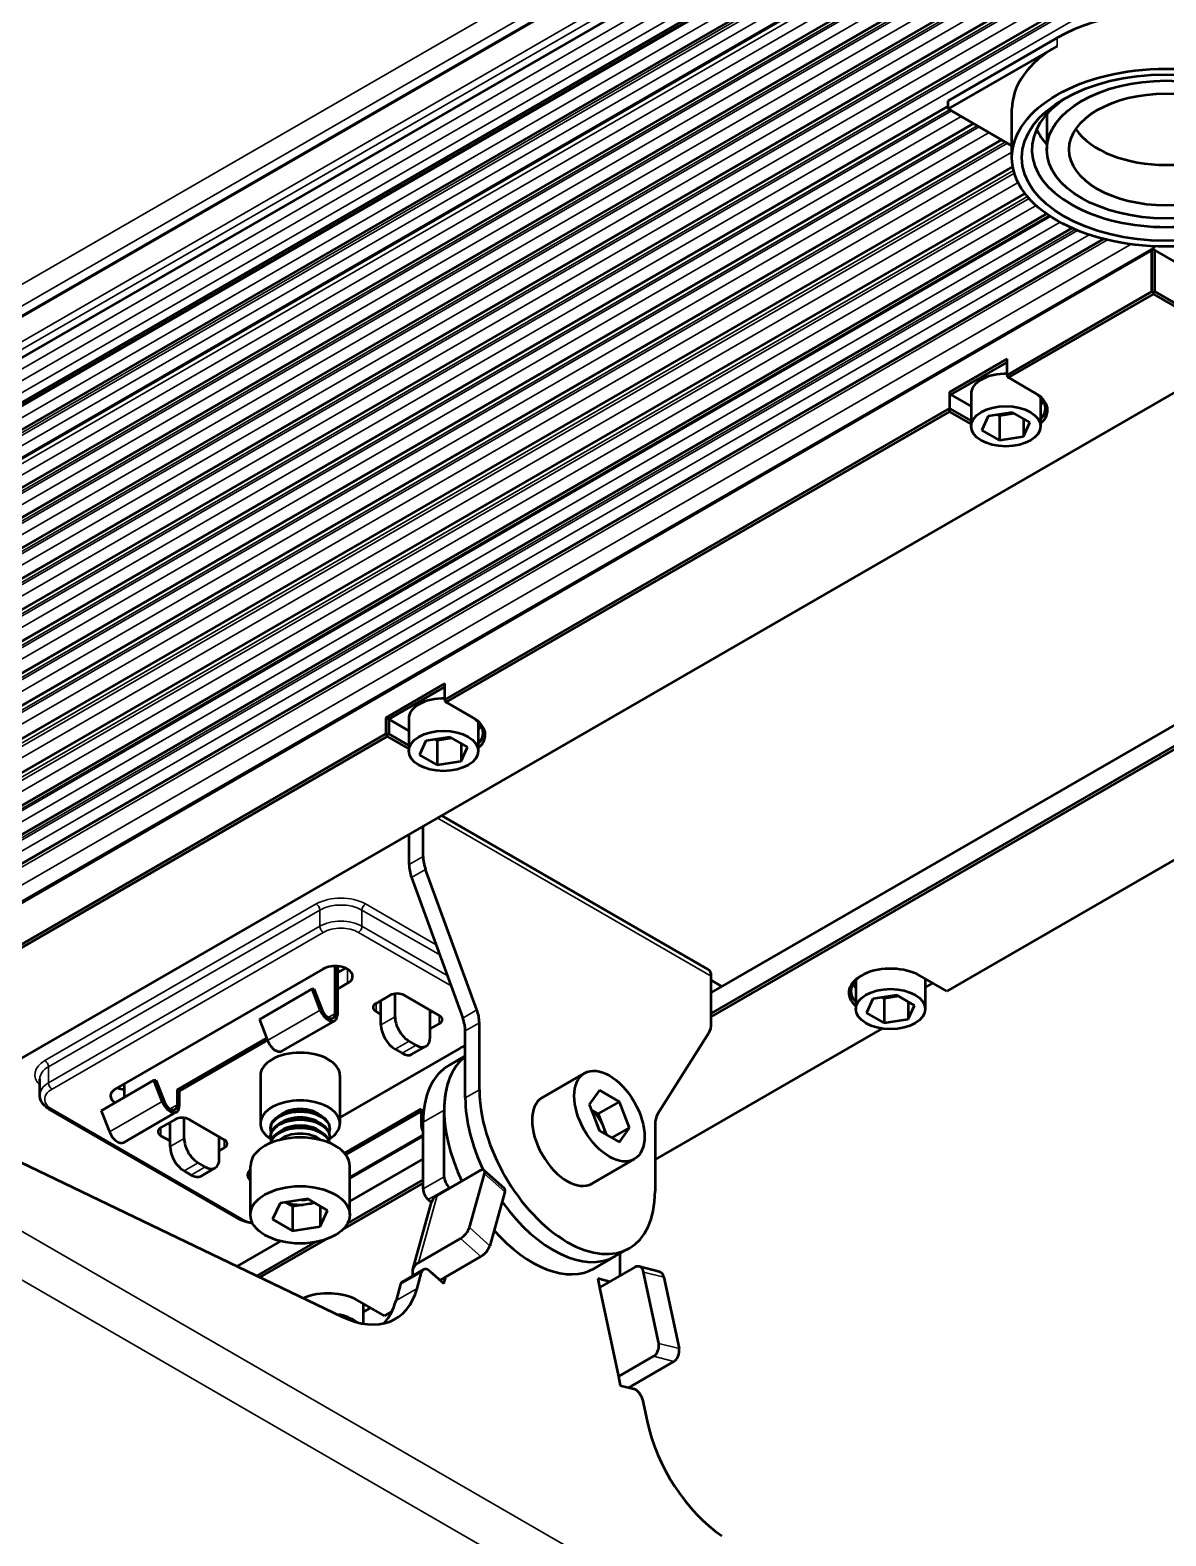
# Model space of a CAD drawing. Header units: millimetres. Extents: x 0 to 3000, y 0 to 3000.
# Drawn here: x 385.2 to 499.4, y 454.2 to 605.7 of the extents above; entities that cross this region are included whole.
import ezdxf

# ---------------------------------------------------------------- set-up
doc = ezdxf.new("R2010")
doc.units = ezdxf.units.MM
doc.layers.add('Visible (ANSI)', color=7, linetype='Continuous', lineweight=50)
doc.layers.add('Visible Narrow (ANSI)', color=7, linetype='Continuous', lineweight=35)

msp = doc.modelspace()

# ---------------------------------------------------------------- linework, layer by layer
at = {"layer": 'Visible (ANSI)'}
for p, q in [((1054.0235, 963.5751), (346.9168, 555.3268)), ((1053.3424, 958.9823), (346.5633, 550.9233)), ((1053.0309, 954.2989), (346.2936, 546.2639)), ((1052.9137, 951.4911), (346.1809, 543.4588)), ((1052.8443, 948.5341), (345.9653, 540.4174)), ((1052.8455, 948.6208), (346.1149, 540.5897)), ((1052.8285, 945.5993), (346.1933, 537.6233)), ((1052.8648, 942.6194), (346.2588, 534.6602)), ((1052.9531, 939.6247), (346.3639, 531.6753)), ((1053.0925, 936.6155), (346.5087, 528.6691)), ((1053.3085, 933.6072), (346.6931, 525.6426)), ((488.5017, 604.8925), (477.5415, 598.5646)), ((488.5017, 604.076), (477.5415, 597.7481)), ((477.5415, 597.7481), (477.5415, 598.5646)), ((477.5415, 598.0125), (346.9171, 522.5964)), ((477.5415, 597.7481), (483.9618, 594.0414)), ((483.9618, 592.8492), (483.9618, 597.7481)), ((487.4618, 597.2364), (487.4618, 593.6656)), ((480.0989, 596.2717), (347.1807, 519.5313)), ((482.9207, 594.6425), (347.4838, 516.448)), ((484.0386, 591.9596), (347.8296, 513.3193)), ((485.2646, 589.2581), (348.265, 510.1614)), ((487.4296, 587.2078), (348.4845, 506.9877)), ((489.9853, 585.7676), (348.4845, 504.0721)), ((493.187, 584.6663), (348.4845, 501.1222)), ((498.0476, 583.5411), (349.8381, 497.9723)), ((498.1891, 583.6227), (498.0476, 583.5411)), ((498.0476, 579.377), (498.0476, 583.5411)), ((498.3305, 583.5411), (498.1891, 583.6227)), ((498.3305, 579.377), (498.3305, 583.5411)), ((502.9974, 580.8467), (498.3305, 583.5411)), ((483.4812, 570.967), (498.0476, 579.377)), ((483.6227, 570.7221), (498.1891, 579.132)), ((498.1891, 579.2953), (498.0476, 579.377)), ((498.1891, 579.2953), (498.3305, 579.377)), ((498.1891, 579.132), (498.1891, 579.2953)), ((498.1891, 579.132), (507.8057, 573.5798)), ((498.3305, 579.377), (507.9471, 573.8248)), ((507.8057, 573.5798), (374.3572, 496.5333)), ((483.4812, 572.6), (477.683, 569.2524)), ((483.4812, 570.967), (483.4812, 572.6)), ((483.4812, 572.2734), (477.8244, 569.0075)), ((483.4812, 570.967), (483.4812, 570.8037)), ((483.4812, 570.8037), (483.6227, 570.7221)), ((486.3097, 569.1708), (483.6227, 570.7221)), ((477.683, 569.2524), (477.683, 567.6194)), ((477.683, 569.2524), (477.8244, 569.0075)), ((479.8398, 567.8438), (477.8244, 569.0075)), ((479.8398, 569.0891), (479.8398, 565.8231)), ((486.8398, 568.7374), (486.8398, 565.8231)), ((426.9127, 538.3072), (477.683, 567.6194)), ((427.0541, 538.0622), (477.683, 567.2928)), ((477.683, 567.2928), (477.683, 567.6194)), ((477.683, 567.6194), (479.8398, 566.3741)), ((477.683, 567.2928), (479.8398, 566.0475)), ((481.572, 566.8437), (480.925, 565.4495)), ((483.9869, 567.2173), (481.572, 566.8437)), ((482.6928, 566.8784), (482.5033, 566.9878)), ((484.1763, 567.1079), (482.6928, 566.8784)), ((482.6928, 566.8784), (482.6928, 564.4289)), ((483.9869, 567.2173), (485.7546, 566.1967)), ((485.1076, 566.5703), (485.1076, 564.8025)), ((482.6928, 564.4289), (480.925, 565.4495)), ((485.1076, 564.8025), (485.7546, 566.1967)), ((482.6928, 564.4289), (485.1076, 564.8025)), ((538.777, 557.9847), (453.712, 508.8725)), ((453.712, 506.7496), (538.777, 555.8619)), ((453.712, 506.423), (538.9184, 555.6169)), ((426.9127, 539.9402), (420.973, 536.5109)), ((426.9127, 539.6136), (421.2558, 536.3476)), ((426.9127, 538.3072), (426.9127, 539.9402)), ((426.9127, 538.3072), (426.9127, 538.1439)), ((426.9127, 538.1439), (427.0541, 538.0622)), ((429.7411, 536.5109), (427.0541, 538.0622)), ((527.4621, 537.8983), (477.4001, 508.995)), ((420.973, 536.5109), (420.973, 534.8779)), ((420.973, 536.5109), (421.2558, 536.3476)), ((421.2558, 536.3476), (421.2558, 534.8779)), ((423.2713, 535.184), (421.2558, 536.3476)), ((423.2713, 536.4292), (423.2713, 533.1633)), ((370.3441, 505.6473), (420.973, 534.8779)), ((395.5388, 535.5676), (395.5388, 535.5676)), ((421.1144, 534.7962), (420.973, 534.8779)), ((421.1144, 534.7962), (421.2558, 534.8779)), ((421.1144, 534.6329), (421.1144, 534.7962)), ((421.2558, 534.8779), (423.2713, 533.7143)), ((430.2713, 536.0776), (430.2713, 533.1633)), ((370.4856, 505.4024), (421.1144, 534.6329)), ((393.4536, 534.3637), (393.4536, 534.3637)), ((421.1144, 534.6329), (423.2713, 533.3877)), ((425.0035, 534.1839), (424.3565, 532.7897)), ((427.4183, 534.5574), (425.0035, 534.1839)), ((426.1242, 534.2185), (425.9348, 534.3279)), ((427.6078, 534.4481), (426.1242, 534.2185)), ((426.1242, 534.2185), (426.1242, 531.7691)), ((427.4183, 534.5574), (429.1861, 533.5368)), ((428.539, 533.9104), (428.539, 532.1426)), ((428.539, 532.1426), (429.1861, 533.5368)), ((391.4029, 533.1798), (391.403, 533.1797)), ((426.1242, 531.7691), (424.3565, 532.7897)), ((426.1242, 531.7691), (428.539, 532.1426)), ((426.5742, 526.6808), (453.4014, 511.1921)), ((423.3064, 521.7323), (423.3064, 524.7942)), ((424.7207, 522.5488), (424.7207, 525.6107)), ((430.1279, 507.1074), (424.9702, 521.252)), ((423.556, 520.4355), (428.7137, 506.2909)), ((414.6444, 511.2199), (393.7847, 499.1766)), ((415.8818, 506.7496), (415.8818, 511.5158)), ((416.094, 511.5084), (416.094, 506.6271)), ((416.094, 510.8321), (416.9298, 511.3146)), ((453.712, 505.8106), (453.712, 510.5055)), ((477.4001, 508.995), (474.7131, 510.5463)), ((413.5513, 509.219), (408.248, 506.1572)), ((413.5513, 509.219), (413.735, 509.2354)), ((414.3786, 507.0867), (413.5513, 509.219)), ((413.735, 509.2354), (414.5623, 507.1031)), ((416.094, 509.1991), (417.1193, 509.791)), ((454.7727, 509.4849), (453.712, 510.0972)), ((468.2433, 510.113), (468.2433, 507.1987)), ((475.2433, 510.2402), (475.2433, 507.1987)), ((475.2433, 509.3827), (475.9859, 509.8115)), ((421.3973, 508.5867), (419.983, 507.7702)), ((420.478, 505.6065), (420.478, 508.056)), ((421.8922, 506.423), (421.8922, 508.7427)), ((426.347, 506.5455), (422.8115, 508.5867)), ((469.9755, 508.2193), (469.3284, 506.8251)), ((472.3903, 508.5929), (469.9755, 508.2193)), ((471.0962, 508.254), (470.9067, 508.3633)), ((472.5798, 508.4835), (471.0962, 508.254)), ((471.0962, 508.254), (471.0962, 505.8045)), ((472.3903, 508.5929), (474.1581, 507.5722)), ((473.511, 507.9458), (473.511, 506.178)), ((473.511, 506.178), (474.1581, 507.5722)), ((408.248, 506.1572), (409.0753, 504.0249)), ((410.5214, 502.9701), (415.8247, 506.032)), ((419.983, 506.9537), (420.478, 506.6679)), ((425.4278, 504.3817), (425.4278, 507.0762)), ((425.4278, 506.8312), (425.6399, 506.9537)), ((471.0962, 505.8045), (469.3284, 506.8251)), ((471.0962, 505.8045), (473.511, 506.178)), ((425.4278, 505.1982), (426.347, 505.729)), ((428.9633, 498.258), (428.9633, 504.9941)), ((430.3775, 499.0745), (430.3775, 505.8106)), ((470.8936, 505.2384), (448.0552, 492.0526)), ((453.4625, 504.802), (448.3048, 496.613)), ((399.9719, 499.0745), (408.9785, 504.2745)), ((400.1841, 498.952), (409.0561, 504.0743)), ((428.433, 503.2591), (416.3463, 496.2808)), ((421.8922, 503.157), (422.5993, 502.7488)), ((424.0136, 503.5653), (423.3064, 503.9735)), ((423.5993, 502.6497), (425.0136, 503.4662)), ((427.3095, 501.5307), (428.9633, 502.4856)), ((386.1532, 498.5438), (386.1532, 500.1768)), ((397.6414, 500.0334), (392.3381, 496.9716)), ((397.6414, 500.0334), (397.8251, 500.0498)), ((398.4687, 497.9011), (397.6414, 500.0334)), ((397.8251, 500.0498), (398.6524, 497.9176)), ((408.3463, 500.5034), (408.3463, 495.6861)), ((416.3463, 500.5034), (416.3463, 495.6861)), ((440.959, 500.751), (436.7163, 498.3015)), ((394.6686, 498.3171), (394.6686, 499.6869)), ((400.1841, 498.952), (399.9719, 499.0745)), ((399.9719, 499.0745), (399.9719, 497.564)), ((400.1841, 498.952), (400.1841, 497.4415)), ((442.4573, 499.0405), (441.4367, 497.5885)), ((442.4573, 499.0405), (444.4607, 497.8838)), ((373.337, 497.0233), (416.5872, 476.2502)), ((387.1354, 497.0902), (406.2273, 486.0675)), ((392.3381, 496.9716), (393.1654, 494.8393)), ((394.6115, 493.7846), (399.9148, 496.8464)), ((416.8039, 492.7075), (424.5085, 497.1558)), ((416.9393, 492.5407), (424.5085, 496.9108)), ((424.5085, 497.1558), (424.5085, 495.6452)), ((426.842, 490.3363), (426.842, 497.0333)), ((441.4367, 497.5885), (442.4573, 494.958)), ((441.6408, 497.0624), (442.3394, 496.6591)), ((442.3394, 496.6591), (444.4607, 497.8838)), ((445.4813, 495.2533), (444.4607, 497.8838)), ((399.7598, 496.0943), (398.3456, 495.2778)), ((399.0527, 495.6861), (399.2648, 495.5636)), ((399.2648, 493.359), (399.2648, 495.8085)), ((400.679, 494.1755), (400.679, 496.2503)), ((404.7095, 494.0531), (401.174, 496.0943)), ((424.7207, 489.1116), (424.7207, 495.8085)), ((442.3394, 496.6591), (442.7344, 495.641)), ((442.7344, 495.641), (442.9745, 495.0222)), ((448.0552, 495.6044), (448.0552, 488.8683)), ((398.3456, 494.4613), (399.2648, 493.9306)), ((404.2146, 492.1343), (404.2146, 494.3388)), ((409.3463, 495.229), (409.3463, 495.1269)), ((409.3463, 494.4125), (409.3463, 494.3104)), ((415.3463, 495.229), (415.3463, 495.1269)), ((415.3463, 494.4125), (415.3463, 494.3104)), ((417.3463, 490.1571), (424.7207, 494.4147)), ((442.4573, 494.958), (444.4607, 493.8013)), ((442.9745, 495.0222), (443.1559, 494.5547)), ((443.7135, 494.2327), (445.4813, 495.2533)), ((444.4607, 493.8013), (445.4813, 495.2533)), ((404.2146, 492.9508), (404.7095, 493.2366)), ((400.679, 490.9096), (401.3861, 490.5013)), ((402.8004, 491.3178), (402.0932, 491.7261)), ((402.3861, 490.4022), (403.8004, 491.2187)), ((407.3463, 486.5009), (407.3463, 491.3999)), ((424.7207, 492.1343), (417.3463, 487.8767)), ((417.3463, 486.5009), (417.3463, 491.3999)), ((426.1349, 488.4601), (430.3775, 490.9096)), ((432.9004, 489.1405), (430.8564, 490.9761)), ((445.959, 492.0908), (441.7163, 489.6413)), ((416.6341, 485.016), (424.7207, 489.6848)), ((417.1046, 485.6143), (424.7207, 490.0114)), ((429.3813, 485.2208), (430.8954, 490.6404)), ((413.1124, 488.0999), (410.324, 487.6685)), ((410.8816, 487.7548), (411.5802, 487.3514)), ((413.1124, 488.0999), (415.1158, 486.9432)), ((423.6787, 481), (425.5712, 487.7744)), ((425.2385, 488.0259), (425.5607, 487.7366)), ((427.4163, 489.1999), (427.3598, 489.2506)), ((432.9393, 488.8047), (431.4253, 483.3852)), ((410.324, 487.6685), (409.5768, 486.0586)), ((412.6594, 487.5184), (411.5802, 487.3514)), ((411.5802, 487.3514), (411.5802, 484.902)), ((413.3153, 487.6199), (412.6594, 487.5184)), ((413.8109, 487.6965), (413.3153, 487.6199)), ((414.3686, 487.3746), (414.3686, 485.3333)), ((414.3686, 485.3333), (415.1158, 486.9432)), ((409.5768, 486.0586), (411.5802, 484.902)), ((411.5802, 484.902), (414.3686, 485.3333)), ((410.3703, 483.8491), (406.0088, 481.331)), ((408.0159, 480.3669), (413.882, 483.7537)), ((408.3247, 480.2186), (414.9181, 484.0253)), ((428.485, 484.1351), (424.2423, 481.6856)), ((430.5289, 482.2995), (426.9934, 480.2582)), ((441.9308, 481.1049), (444.0521, 482.3296)), ((444.0521, 482.3296), (445.4663, 483.1461)), ((444.5197, 482.5995), (444.5197, 480.3666)), ((424.7523, 480.9931), (422.6309, 479.7684)), ((424.1145, 479.105), (424.5709, 480.739)), ((425.4415, 480.8045), (426.8041, 479.5808)), ((426.419, 479.9266), (426.9934, 480.2582)), ((426.8041, 479.5808), (426.9934, 480.2582)), ((446.0113, 481.2278), (442.4757, 479.1866)), ((448.493, 480.776), (446.4491, 481.3005)), ((448.4216, 473.5723), (446.9076, 480.7401)), ((448.9515, 480.2156), (450.4656, 473.0478)), ((422.4496, 479.5142), (421.9931, 477.8802)), ((442.2865, 480.0826), (442.4757, 479.1866)), ((443.4919, 479.7732), (442.2865, 480.0826)), ((442.4757, 479.1866), (444.3682, 470.2268)), ((420.8316, 476.3351), (418.1446, 477.8864)), ((418.6747, 477.5804), (418.6747, 475.5559)), ((418.6747, 476.7228), (419.4174, 477.1516)), ((421.5697, 476.7613), (420.8316, 476.3351)), ((447.9038, 472.2681), (444.3682, 470.2268)), ((445.7051, 469.2941), (449.9477, 471.7436)), ((444.3682, 470.2268), (444.5575, 469.3309)), ((444.5575, 469.3309), (445.9201, 468.9812)), ((446.7907, 467.9104), (447.2472, 465.7493))]:
    msp.add_line(p, q, dxfattribs=at)
for centre, major_axis, ratio, start_param, end_param in [((499.4618, 598.5646), (15.5, 0), 0.57735027, 0, 2.35619449), ((499.4618, 597.7481), (-15.5, 0), 0.57735027, 5.49778714, 6.28318531), ((499.4618, 593.6656), (-13.5, 0), 0.57735027, 5.53417041, 10.17379286), ((499.4618, 597.7481), (-13.5, 0), 0.57735027, 0.26498149, 0.47588225), ((499.4618, 597.7481), (9.75, 0), 0.57735027, 3.51266914, 5.91210882), ((483.3398, 569.0891), (-3.5, 0), 0.57735027, 4.67197188, 6.28318531), ((483.3398, 567.6194), (4, 0), 0.57735027, 5.7778248, 7.06858346), ((483.3398, 567.4561), (4.2, 0), 0.57735027, 5.69749976, 7.06858346), ((483.3398, 569.0891), (4, 0), 0.57735027, 5.7778248, 5.95935717), ((426.7713, 536.4292), (-3.5, 0), 0.57735027, 4.67197188, 6.28318531), ((426.7713, 534.9595), (4, 0), 0.57735027, 5.7778248, 7.06858346), ((426.7713, 534.7962), (4.2, 0), 0.57735027, 5.69749976, 7.06858346), ((426.7713, 536.4292), (4, 0), 0.57735027, 5.7778248, 5.95935717), ((425.4278, 520.5076), (1.5, -2.5981), 0.57735027, 3.92699082, 4.41694814), ((426.842, 521.3241), (-1.5, 2.5981), 0.57735027, 0.78539816, 1.27535549), ((415.8818, 510.5055), (1.75, 0), 0.57735027, 5.49778714, 8.6393798), ((415.8818, 509.8931), (2, 0), 0.57735027, 1.30899694, 1.46453042), ((452.6514, 509.8931), (0.75, 1.299), 0.57735027, 5.49778714, 6.28318531), ((471.7433, 508.8317), (-4.2, 0), 0.57735027, 3.92699082, 6.86887085), ((471.7433, 508.995), (-4, 0), 0.57735027, 5.52248469, 6.78854582), ((471.7433, 510.4646), (-4, 0), 0.57735027, 0.32382814, 0.50536051), ((420.6902, 507.362), (-1, 0), 0.57735027, 5.49778714, 7.06858347), ((422.1044, 508.1785), (-1, 0), 0.57735027, 3.92699082, 5.49778714), ((415.1747, 507.1578), (0.65, -1.1258), 0.57735027, 4.45058959, 7.06858347), ((415.1747, 507.1578), (0.5, -0.866), 0.57735027, 4.45058959, 7.06858347), ((423.3064, 505.6065), (-1, 1.7321), 0.57735027, 0.78539816, 2.35619449), ((425.6399, 506.1372), (1, 0), 0.57735027, 5.49778714, 7.06858347), ((426.842, 506.2189), (1.5, -2.5981), 0.57735027, 0.78539816, 1.27535549), ((428.2562, 507.0354), (-1.5, 2.5981), 0.57735027, 3.92699082, 4.41694814), ((421.8922, 504.79), (1, -1.7321), 0.57735027, 3.92699082, 5.49778714), ((451.5907, 507.0354), (1.5, -2.5981), 0.57735027, 0.29544084, 0.78539816), ((409.8714, 504.096), (0.65, -1.1258), 0.57735027, 4.45058959, 6.28318531), ((424.0136, 505.1982), (1, -1.7321), 0.57735027, 5.49778714, 7.06858347), ((429.6704, 502.5446), (-1.75, 0), 0.57735027, 5.12834107, 5.49778714), ((412.3463, 500.5034), (4, 0), 0.57735027, 0, 3.14159265), ((422.5993, 504.3817), (1, -1.7321), 0.57735027, 5.49778714, 6.28318531), ((433.5595, 490.7054), (-6.25, 10.8253), 0.57735027, 0, 0.78539816), ((435.6808, 491.9302), (-6.25, 10.8253), 0.57735027, 0.07791495, 1.42889927), ((435.6808, 491.9302), (-6.25, 10.8253), 0.57735027, 0.07791495, 0.78539816), ((395.0222, 498.4621), (-1.75, 0), 0.57735027, 5.49778714, 7.02723885), ((395.0222, 500.0951), (-1.75, 0), 0.57735027, 0.92874573, 1.36736559), ((439.2163, 493.9714), (6.25, -10.8253), 0.57735027, 3.92699082, 7.06858347), ((399.2648, 497.9723), (0.65, -1.1258), 0.57735027, 4.45058959, 7.06858347), ((399.2648, 497.9723), (0.5, -0.866), 0.57735027, 4.45058959, 7.06858347), ((412.3463, 495.6861), (-4, 0), 0.57735027, 2.41400603, 7.01077193), ((412.3463, 495.1269), (-3, 0), 0.57735027, 2.9338624, 6.49091556), ((412.3463, 495.229), (3, 0), 0.57735027, 0, 3.14159265), ((412.3463, 495.6861), (-2.5, 0), 0.57735027, 3.70776749, 5.71701047), ((412.3463, 495.69), (-2.4625, 0), 0.57735027, 3.7657204, 5.65905756), ((437.8021, 493.1549), (6.25, -10.8253), 0.57735027, 3.92699082, 4.5791795), ((437.8021, 493.1549), (-6.25, 10.8253), 0.57735027, 0.78539816, 1.43758685), ((439.2163, 493.9714), (-2.5, 4.3301), 0.57735027, 0, 3.14159265), ((441.3377, 495.1962), (-1.25, 2.1651), 0.57735027, 4.58683424, 5.31577697), ((400.4669, 495.6861), (-1, 0), 0.57735027, 3.92699082, 5.49778714), ((412.3463, 494.3104), (-3, 0), 0.57735027, 2.9338624, 6.49091556), ((412.3463, 494.4125), (3, 0), 0.57735027, 0, 3.14159265), ((412.3463, 493.596), (3, 0), 0.57735027, 0.06714657, 3.07444609), ((412.3463, 494.8736), (-2.4625, 0), 0.57735027, 3.7657204, 5.65905756), ((412.3463, 494.0571), (-2.4625, 0), 0.57735027, 3.7657204, 5.65905756), ((425.4278, 495.1145), (0.65, -1.1258), 0.57735027, 3.92699082, 4.62015072), ((440.9134, 494.9512), (1.25, -2.1651), 0.57735027, 1.2409969, 1.52694306), ((450.1765, 494.3797), (-1.5, 2.5981), 0.57735027, 0.29544084, 0.78539816), ((393.9615, 494.9104), (0.65, -1.1258), 0.57735027, 4.45058959, 6.28318531), ((399.0527, 494.8696), (-1, 0), 0.57735027, 5.49778714, 7.06858347), ((402.0932, 493.359), (-1, 1.7321), 0.57735027, 0.78539816, 2.35619449), ((404.0024, 493.6448), (1, 0), 0.57735027, 5.49778714, 7.06858347), ((412.3463, 491.3999), (5, 0), 0.57735027, 0, 3.14159265), ((412.3463, 493.4939), (-3, 0), 0.57735027, 3.27269578, 6.15208218), ((412.3463, 493.2406), (-2.4625, 0), 0.57735027, 3.73436989, 5.69040807), ((441.3377, 495.1962), (-1.25, 2.1651), 0.57735027, 4.12834878, 4.31434495), ((400.679, 492.5425), (1, -1.7321), 0.57735027, 3.92699082, 5.49778714), ((402.8004, 492.9508), (1, -1.7321), 0.57735027, 5.49778714, 7.06858347), ((408.8108, 490.5013), (-1.75, 0), 0.57735027, 5.70387004, 6.86250057), ((430.1883, 490.2321), (0.6682, 0.744), 0.40176307, 5.60102482, 7.17182114), ((401.3861, 492.1343), (1, -1.7321), 0.57735027, 5.49778714, 6.28318531), ((427.5491, 489.9281), (-0.5, 0.866), 0.57735027, 0.78539816, 2.08524764), ((412.3463, 488.9504), (2.5, 0), 0.57735027, 4.10900099, 4.83794372), ((412.3463, 489.4403), (-2.5, 0), 0.57735027, 1.6146496, 1.90059576), ((425.4278, 488.7033), (0.5, -0.866), 0.57735027, 3.92699082, 5.22684029), ((427.4975, 487.2363), (-1.9262, 0.5381), 0.71081158, 5.67523381, 6.28318531), ((437.8021, 493.1549), (6.25, -10.8253), 0.57735027, 4.87737758, 6.28318531), ((437.8021, 493.1549), (6.25, -10.8253), 0.57735027, 4.87737758, 6.28318531), ((432.2322, 488.3965), (0.6682, 0.744), 0.40176307, 5.60102482, 6.28318531), ((412.3463, 488.9504), (2.5, 0), 0.57735027, 5.11043301, 5.29642918), ((428.6742, 484.8126), (-0.6682, -0.744), 0.40176307, 0.88863584, 2.45943216), ((435.6808, 491.9302), (6.25, -10.8253), 0.57735027, 5.05054523, 6.28318531), ((430.7182, 482.9769), (0.6682, 0.744), 0.40176307, 4.03022849, 5.60102482), ((425.605, 480.4619), (-1.9262, 0.5381), 0.71081158, 5.67523381, 6.7118638), ((425.2523, 480.1271), (-0.5, 0.866), 0.57735027, 5.22684029, 6.79763662), ((446.2005, 480.3318), (0.2485, 0.9686), 0.71081158, 5.32034048, 6.8911368), ((448.2444, 479.8074), (0.2485, 0.9686), 0.71081158, 5.32034048, 6.28318531), ((415.1747, 476.1718), (-4.2, 0), 0.57735027, 3.92699082, 5.3470068), ((415.8706, 486.5088), (6.05, -10.4789), 0.57735027, 5.58163677, 6.79763662), ((423.1309, 478.9024), (-0.5, 0.866), 0.57735027, 0, 0.51445131), ((413.7493, 485.284), (6.05, -10.4789), 0.57735027, 0.17622646, 0.51445131), ((415.1747, 474.5388), (3.5, 0), 0.57735027, 0.61194056, 1.30644522), ((447.7145, 473.1641), (-0.2485, -0.9686), 0.71081158, 0.6079515, 2.17874782), ((449.7585, 472.6396), (0.2485, 0.9686), 0.71081158, 3.74954415, 5.32034048), ((444.3425, 469.6438), (-1.9568, -0.4133), 0.40176307, 2.0326584, 2.25295682), ((446.1094, 468.0852), (0.5, -0.866), 0.57735027, 1.05634501, 2.62714134), ((455.491, 463.6339), (6.05, -10.4789), 0.57735027, 4.19793767, 5.41393751)]:
    msp.add_ellipse(centre, major_axis=major_axis, ratio=ratio, start_param=start_param, end_param=end_param, dxfattribs=at)
for centre, major_axis in [((499.4618, 592.8492), (15.5, 0)), ((499.4618, 592.8492), (-14.5, 0)), ((499.4618, 593.6656), (12, 0)), ((499.4618, 593.6656), (-9.75, 0)), ((483.3398, 565.8231), (3.5, 0)), ((426.7713, 533.1633), (3.5, 0)), ((471.7433, 507.1987), (3.5, 0)), ((443.459, 496.4209), (-2.5, 4.3301)), ((412.3463, 486.5009), (5, 0))]:
    msp.add_ellipse(centre, major_axis=major_axis, ratio=0.57735027, dxfattribs=at)
for points, knots in [([(387.1354, 497.0902), (387.0232, 497.1549), (386.9175, 497.2261), (386.7216, 497.3818), (386.6315, 497.4663), (386.4701, 497.6491), (386.3989, 497.7475), (386.2807, 497.9576), (386.2337, 498.0694), (386.1699, 498.3021), (386.1532, 498.4229), (386.1532, 498.5438)], [0, 0, 0, 0, 0.157079633, 0.157079633, 0.314159265, 0.314159265, 0.471238898, 0.471238898, 0.628318531, 0.628318531, 0.785398163, 0.785398163, 0.785398163, 0.785398163]), ([(407.5827, 485.6237), (407.372, 485.6534), (407.166, 485.6974), (406.7021, 485.8339), (406.4517, 485.9379), (406.2273, 486.0675)], [5.737112154, 5.737112154, 5.737112154, 5.737112154, 5.969026042, 5.969026042, 6.283185307, 6.283185307, 6.283185307, 6.283185307])]:
    msp.add_open_spline(points, degree=3, knots=knots, dxfattribs=at)
at = {"layer": 'Visible Narrow (ANSI)'}
for p, q in [((345.9786, 557.9682), (1051.6712, 965.4)), ((346.8153, 555.1406), (1053.922, 963.3889)), ((1052.7139, 963.7976), (347.0214, 556.3658)), ((1053.5356, 960.7015), (346.6113, 552.5585)), ((1053.4167, 959.8507), (346.7814, 551.873)), ((1053.2474, 957.7684), (346.6102, 549.7913)), ((1053.1632, 956.5664), (346.6631, 548.6683)), ((1053.0847, 955.2933), (346.7163, 547.4713)), ((1053.01, 953.8778), (346.0826, 545.733)), ((1053.0175, 954.0303), (346.0947, 545.8883)), ((1052.9584, 952.7112), (346.416, 544.7888)), ((1052.8953, 950.8947), (345.977, 542.7552)), ((1052.9037, 951.176), (345.979, 543.0329)), ((1052.8687, 949.8644), (346.296, 541.9245)), ((1052.8376, 948.0136), (345.9661, 539.9012)), ((1052.829, 946.8831), (346.3332, 538.9876)), ((1052.83, 945.2597), (345.9923, 537.1666)), ((1052.8313, 945.0405), (345.9946, 536.9483)), ((1052.8426, 943.9149), (346.3715, 536.0336)), ((1052.8724, 942.2743), (346.0585, 534.1947)), ((1052.8776, 942.0526), (346.0628, 533.9731)), ((1052.9083, 940.9314), (346.4496, 533.0572)), ((1052.9672, 939.2632), (346.163, 531.1896)), ((1052.9762, 939.0403), (346.1724, 530.967)), ((1053.0253, 937.9329), (346.5674, 530.0592)), ((1053.1131, 936.2446), (346.3084, 528.1707)), ((1053.126, 936.0202), (346.3208, 527.946)), ((1053.1929, 934.9197), (346.7249, 527.0402)), ((1053.3524, 933.2365), (346.4936, 525.1313)), ((1053.3786, 933.016), (346.5089, 524.9047)), ((1053.5053, 931.947), (346.9221, 524.001)), ((488.5017, 604.076), (488.5017, 604.8925)), ((477.6673, 597.6755), (346.7186, 522.0722)), ((477.8745, 597.5559), (346.7369, 521.8436)), ((478.8661, 596.9834), (347.1591, 520.9423)), ((480.4654, 596.06), (346.9832, 518.994)), ((480.6757, 595.9386), (347.0046, 518.7636)), ((481.6695, 595.3648), (347.4356, 517.8649)), ((483.2992, 594.4239), (347.2876, 515.8976)), ((483.4999, 594.3081), (347.3105, 515.6791)), ((483.9618, 593.3917), (347.7636, 514.7576)), ((484.1241, 591.5577), (347.6349, 512.7556)), ((484.1994, 591.2883), (347.6693, 512.4626)), ((484.5757, 590.3557), (348.1167, 511.571)), ((485.5125, 588.9476), (348.0706, 509.5955)), ((348.1059, 509.2977), (485.6964, 588.7356)), ((486.4033, 588.0282), (348.5323, 508.4283)), ((487.6891, 587.0281), (348.2827, 506.5418)), ((348.2827, 506.3422), (487.85, 586.9214)), ((488.8026, 586.3522), (348.6453, 505.4323)), ((490.311, 585.6262), (348.2827, 503.6261)), ((348.2827, 503.3923), (490.5469, 585.5286)), ((491.7307, 585.0929), (348.6453, 502.4825)), ((493.5872, 584.5679), (348.2827, 500.6763)), ((348.2827, 498.8702), (495.9598, 584.1316)), ((498.4223, 583.9204), (348.9898, 497.6455)), ((453.712, 510.5055), (426.1349, 526.4272)), ((423.3064, 521.7323), (424.7207, 522.5488)), ((424.9702, 521.252), (423.556, 520.4355)), ((386.6783, 502.0139), (413.9726, 517.7723)), ((414.3262, 517.1599), (387.0319, 501.4015)), ((414.3262, 515.5269), (414.3262, 517.1599)), ((426.3989, 512.6393), (418.5688, 517.1599)), ((418.5688, 517.1599), (418.5688, 515.5269)), ((418.9224, 517.7723), (426.0217, 513.6735)), ((387.0319, 499.7685), (414.3262, 515.5269)), ((418.5688, 515.5269), (427.1531, 510.5708)), ((414.6797, 514.9146), (387.3854, 499.1562)), ((427.5302, 509.5366), (418.2153, 514.9146)), ((417.1193, 509.791), (417.1193, 511.2199)), ((419.983, 507.7702), (419.983, 506.9537)), ((409.0753, 504.0249), (414.3786, 507.0867)), ((415.1747, 506.3413), (415.8818, 506.7496)), ((420.478, 505.6065), (421.8922, 506.423)), ((426.347, 505.729), (426.347, 506.5455)), ((428.7137, 506.2909), (430.1279, 507.1074)), ((430.3775, 505.8106), (428.9633, 504.9941)), ((423.3064, 503.9735), (421.8922, 503.157)), ((422.5993, 502.7488), (424.0136, 503.5653)), ((387.0319, 501.4015), (387.0319, 499.7685)), ((428.9633, 498.258), (430.3775, 499.0745)), ((387.3854, 497.1149), (406.4773, 486.0922)), ((393.1654, 494.8393), (398.4687, 497.9011)), ((399.2648, 497.1558), (399.9719, 497.564)), ((426.842, 497.0333), (424.7207, 495.8085)), ((424.5085, 495.6452), (424.7207, 495.7677)), ((398.3456, 495.2778), (398.3456, 494.4613)), ((399.2648, 493.359), (400.679, 494.1755)), ((404.7095, 493.2366), (404.7095, 494.0531)), ((417.3463, 490.3262), (424.7207, 494.5838)), ((372.0412, 491.9302), (499.3204, 418.4455)), ((402.0932, 491.7261), (400.679, 490.9096)), ((401.3861, 490.5013), (402.8004, 491.3178)), ((424.7207, 489.1116), (426.842, 490.3363)), ((430.8954, 490.6404), (432.9393, 488.8047)), ((497.1991, 414.7712), (369.9199, 488.2559)), ((426.1349, 488.4601), (424.2423, 481.6856)), ((427.3598, 489.2506), (425.2385, 488.0259)), ((431.4253, 483.3852), (429.3813, 485.2208)), ((430.5289, 482.2995), (428.485, 484.1351)), ((424.5709, 480.739), (422.4496, 479.5142)), ((446.9076, 480.7401), (448.9515, 480.2156)), ((421.9931, 477.8802), (424.1145, 479.105)), ((450.4656, 473.0478), (448.4216, 473.5723)), ((449.9477, 471.7436), (447.9038, 472.2681))]:
    msp.add_line(p, q, dxfattribs=at)
for centre, major_axis, start_param, end_param in [((416.4475, 516.3434), (-3.5, 0), 3.92699082, 5.49778714), ((413.9726, 517.364), (-0.25, 0.433), 3.92699082, 5.49778714), ((416.4475, 515.9352), (-3, 0), 3.92699082, 5.49778714), ((418.9224, 517.364), (-0.25, -0.433), 3.92699082, 5.49778714), ((416.4475, 514.3022), (3, 0), 0.78539816, 2.35619449), ((414.6797, 515.3228), (-0.25, 0.433), 0.78539816, 2.35619449), ((416.4475, 513.8939), (2.5, 0), 0.78539816, 2.35619449), ((418.2153, 515.3228), (-0.25, -0.433), 0.78539816, 2.35619449), ((389.1532, 500.585), (-3.5, 0), 5.49778714, 6.82428483), ((389.1532, 500.1768), (-3, 0), 5.49778714, 6.28318531), ((386.6783, 501.6057), (0.25, -0.433), 0.78539816, 2.35619449), ((389.1532, 498.5438), (-3, 0), 5.49778714, 6.28318531), ((389.1532, 498.1355), (-2.5, 0), 5.49778714, 7.06858347), ((387.3854, 499.5644), (0.25, -0.433), 3.92699082, 5.49778714), ((387.3854, 497.5232), (-0.25, -0.433), 0, 0.78539816), ((406.4773, 486.5005), (-0.25, -0.433), 0, 0.78539816), ((408.2451, 487.1128), (-2.5, 0), 0.78539816, 1.27980101)]:
    msp.add_ellipse(centre, major_axis=major_axis, ratio=0.57735027, start_param=start_param, end_param=end_param, dxfattribs=at)

doc.saveas('drawing.dxf')
